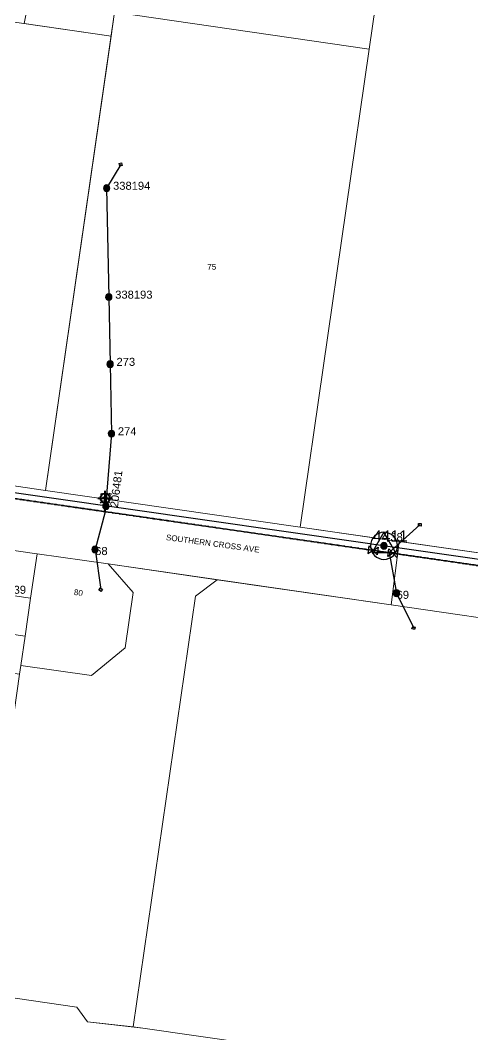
# Model space of a CAD drawing. Header units: metres. Extents: x 300545 to 301772, y 6244522 to 6246099.
# Drawn here: x 300820.8 to 300962.2, y 6244779.4 to 6245096.2 of the extents above; entities that cross this region are included whole.
import ezdxf
from ezdxf.enums import TextEntityAlignment as Align

# ---------------------------------------------------------------- set-up
doc = ezdxf.new("R2010")
doc.units = ezdxf.units.M
doc.linetypes.add('Cable Exist OH', pattern=[1, 1, 0])
doc.layers.get('0').update_dxf_attribs({"color": 6})
doc.layers.add('Cadastre Land Parcels_SP_EXT', color=9, linetype='Continuous', lineweight=5)
doc.layers.add('Cadastre Roads_SP_EXT', color=9, linetype='Continuous', lineweight=5)
for name, color, linetype in [('Equip_LV_EXT', 7, 'Continuous'), ('Equip_SP_SL_EXT', 7, 'Continuous'), ('Mains_HV_EXT', 7, 'Continuous'), ('Mains_LV_EXT', 7, 'Continuous'), ('Mains_SL_EXT', 7, 'Continuous'), ('OH_Details_SP_MISC', 7, 'Continuous'), ('Services_SP_EXT', 7, 'Continuous'), ('Sub_SP_TR_HV_LV_EXT', 7, 'Continuous'), ('SupportsOH_SP_TR_HV_LV_SL_EXT', 7, 'Continuous')]:
    doc.layers.add(name, color=color, linetype=linetype)
doc.styles.add('iecARIAL', font='arial.ttf', dxfattribs={"height": 2})
doc.styles.add('POLE_LABEL', font='arial.ttf')
doc.styles.get("Standard").update_dxf_attribs({"font": 'arial.ttf'})

# ---------------------------------------------------------------- blocks, each defined once
blk = doc.blocks.new('SUB_POLE_EXT')
blk.add_wipeout([(0, 4.22), (0.42, 4.2), (0.83, 4.14), (1.21, 4.05), (1.62, 3.9), (1.99, 3.72), (2.35, 3.51), (2.68, 3.26), (2.99, 2.99), (3.28, 2.66), (3.52, 2.34), (3.76, 1.92), (3.9, 1.62), (4.04, 1.23), (4.18, 0.63), (4.22, 0), (4.18, -0.61), (4.06, -1.15), (3.9, -1.62), (3.58, -2.24), (3.22, -2.73), (2.97, -3.01), (2.68, -3.26), (2.36, -3.5), (2, -3.72), (1.64, -3.89), (1.25, -4.03), (0.82, -4.14), (0.42, -4.2), (0, -4.22), (-0.41, -4.2), (-0.8, -4.15), (-1.21, -4.05), (-1.62, -3.9), (-1.99, -3.73), (-2.35, -3.51), (-2.68, -3.26), (-2.96, -3.02), (-3.23, -2.72), (-3.51, -2.35), (-3.71, -2.01), (-3.91, -1.6), (-4.05, -1.21), (-4.16, -0.76), (-4.22, -0.14), (-4.21, 0.39), (-4.14, 0.83), (-4.03, 1.27), (-3.9, 1.63), (-3.71, 2.02), (-3.5, 2.37), (-3.28, 2.67), (-2.99, 2.99), (-2.68, 3.27), (-2.33, 3.52), (-1.98, 3.73), (-1.63, 3.9), (-1.2, 4.05), (-0.78, 4.15), (-0.4, 4.21)])
blk.add_line((2.16, 0.48), (2.16, 0.48, 0))
blk.add_lwpolyline([(-4.22, 0, 1), (4.22, 0, 1)], format="xyb", close=True)
blk.add_lwpolyline([(2.14, 0.52), (0, 4.22), (-3.66, -2.11), (3.66, -2.11)], close=True)
for tag, height, flags, p in [('ASSET_NUM', 3.5, 8, (2, 2)), ('STREET_CODE', 0.2, 9, (1.5, 0)), ('CONSTRUCTED_VOLTAGE', 0.2, 9, (1.5, -0.2)), ('OPERATING_VOLTAGE', 0.2, 9, (1.5, -0.6)), ('OPERATED_BY', 0.2, 9, (1.5, -0.8)), ('ORIENTATION', 0.2, 9, (1.5, -1.2)), ('OWNED_BY', 0.2, 9, (1.5, -1.4)), ('SECONDARY_VOLTAGE', 0.2, 9, (1.5, -1.6)), ('STATE', 0.2, 9, (1.5, -1.8)), ('SUBSTATION_TYPE', 0.2, 9, (1.5, -2)), ('STREETNAME', 0.2, 9, (1.5, -2.8)), ('SUBURB', 0.2, 9, (1.5, -3)), ('NO_PHASES', 0.2, 9, (1.5, -0.4)), ('MAINTAINED_BY', 0.2, 9, (1.5, -1)), ('USAGE', 0.2, 9, (1.5, -2.2)), ('LEGEND', 0.2, 9, (1.5, -2.4)), ('LOCATION', 0.2, 9, (1.5, -2.6)), ('NOTES', 0.2, 9, (1.5, -3.2)), ('Z', 0.2, 1, (1.5, -3.4))]:
    blk.add_attdef(tag, text='', height=height, dxfattribs=dict(flags=flags)).set_placement(p, align=Align.MIDDLE_LEFT)
blk = doc.blocks.new('LV_OH_LINKS_DISTFUSE_EXT')
for p, q in [((0, 0), (0.96, 0)), ((3.84, 0), (4.8, 0))]:
    blk.add_line(p, q)
blk.add_lwpolyline([(3.84, -1.2), (3.84, 1.2), (0.96, -1.2), (0.96, 1.2)], close=True)
at = {"flags": 9}
for tag, p in [('ACTUAL_STATUS', (0, 0)), ('CONSTRUCTED_VOLTAGE', (0, -0.2)), ('OPERATING_VOLTAGE', (0, -0.6)), ('ORIENTATION', (0, -0.8)), ('OWNED_BY', (0, -1)), ('STATE', (0, -1.2)), ('SWITCH_TYPE', (0, -1.4)), ('NO_PHASES', (0, -0.4)), ('USAGE', (0, -1.6)), ('NOTES', (0, -1.8))]:
    blk.add_attdef(tag, text='', height=0.2, dxfattribs=at).set_placement(p, align=Align.MIDDLE_LEFT)
at = {"flags": 1}
blk.add_attdef('Z', (0, 0), '', height=0.2, dxfattribs=at)
blk = doc.blocks.new('SL_LANTERN_EXT')
at = {"lineweight": 40}
for p, q in [((0, 1.97), (0, 6.47)), ((-2.25, 4.22), (2.25, 4.22)), ((-1.46, 5.68), (-1.06, 5.28)), ((1.46, 5.68), (1.06, 5.28)), ((-1.46, 2.76), (-1.06, 3.16)), ((0, 0), (0, 2.72)), ((1.46, 2.76), (1.06, 3.16))]:
    blk.add_line(p, q, dxfattribs=at)
blk.add_circle((0, 4.22), 1.5, dxfattribs=at)
at = {"style": 'iecARIAL', "flags": 8}
blk.add_attdef('ASSET_NUM', (1.5, 1.5), '', height=2.5, dxfattribs=at)
for tag, p, height, flags in [('OPERATING_VOLTAGE', (0.98, -1.65), 0.2, 9), ('ORIENTATION', (0.98, -1.85), 0.2, 9), ('OWNED_BY', (0.98, -2.05), 0.2, 9), ('STATE', (0.98, -2.25), 0.2, 9), ('CONSTRUCTED_VOLTAGE', (0.98, -0.65), 0.2, 9), ('CONTROL_TYPE', (0.98, -0.85), 0.2, 9), ('LANTERN_PURPOSE', (0.98, -1.05), 0.2, 9), ('LANTERN_TYPE', (0.98, -1.25), 0.2, 9), ('NO_PHASES', (0.98, -1.45), 0.2, 9), ('USAGE', (0.98, -2.45), 0.2, 9), ('CEXIST', (0.98, -2.65), 0.2, 9), ('CNEW', (0.98, -2.85), 0.2, 9), ('CNUMBER', (0.98, -3.05), 0.2, 9), ('CREMOVE', (0.98, -3.25), 0.2, 9), ('LNUMBER', (2.18, -3.25), 2.5, 8), ('CREPLACE', (0.98, -3.45), 0.2, 9), ('LKINGHEIGHT', (0.98, -3.65), 0.2, 9), ('LBRACKET', (0.98, -3.85), 0.2, 9), ('LBRACKETVOCAB', (0.98, -4.05), 0.2, 9), ('LCATEGORY', (0.98, -4.25), 0.2, 9), ('LCHARGE1', (0.98, -4.45), 0.2, 9), ('LCHARGE1PERCENT', (0.98, -4.65), 0.2, 9), ('LCHARGE2', (0.98, -4.85), 0.2, 9), ('LCHARGE2PERCENT', (0.98, -5.05), 0.2, 9), ('LCHARGE3', (0.98, -5.25), 0.2, 9), ('LCHARGE3PERCENT', (0.98, -5.45), 0.2, 9), ('LEXIST', (0.98, -5.65), 0.2, 9), ('LLAMP', (0.98, -5.85), 0.2, 9), ('LLAMPVOCAB', (0.98, -6.05), 0.2, 9), ('LMAST', (0.98, -6.25), 0.2, 9), ('LMASTVOCAB', (0.98, -6.45), 0.2, 9), ('STREETNAME', (0.98, -9.25), 0.2, 9), ('SUBURB', (0.98, -9.45), 0.2, 1), ('LNEW', (0.98, -6.65), 0.2, 9), ('LANTNUMBER', (0.98, -6.85), 0.2, 9), ('LOUTREACH', (0.98, -7.25), 0.2, 9), ('LOUTREACHVOCAB', (0.98, -7.45), 0.2, 9), ('LRATECODE', (0.98, -7.65), 0.2, 9), ('LREMOVE', (0.98, -7.85), 0.2, 9), ('LREPLACE', (0.98, -8.05), 0.2, 9), ('LTYPE', (0.98, -8.25), 0.2, 9), ('LTYPEVOCAB', (0.98, -8.45), 0.2, 9), ('LEGEND', (0.98, -8.65), 0.2, 9), ('LOCATION', (0.98, -8.85), 0.2, 9), ('NOTES', (0.98, -9.05), 0.2, 9)]:
    blk.add_attdef(tag, p, '', height=height, dxfattribs=dict(flags=flags))
blk = doc.blocks.new('CCP_EXT')
blk.add_wipeout([(0, 0.57), (0.57, 0), (0, -0.57), (-0.57, 0)])
blk.add_lwpolyline([(-0.57, 0), (0, 0.57), (0.57, 0), (0, -0.57), (-0.57, 0)])
at = {"flags": 1}
blk.add_attdef('Z', (0, 0), '', height=0.2, dxfattribs=at)
at = {"flags": 9}
for tag, p in [('CCP_TYPE', (0, 0)), ('CONSTRUCTED_VOLTAGE', (0, -0.2)), ('OPERATING_VOLTAGE', (0, -0.6)), ('ORIENTATION', (0, -0.8)), ('OWNED_BY', (0, -1)), ('STATE', (0, -1.8)), ('NO_PHASES', (0, -0.4)), ('USAGE', (0, -1.2)), ('LEGEND', (0, -1.4)), ('LIFE_SUPPORT', (0, -1.6)), ('NOTES', (0, -2))]:
    blk.add_attdef(tag, text='', height=0.2, dxfattribs=at).set_placement(p, align=Align.MIDDLE_LEFT)
blk = doc.blocks.new('POLE_EXT')
blk.add_hatch(color=256).paths.add_polyline_path([(-1, 0, 1), (1, 0, 1)])
blk.add_lwpolyline([(-1, 0, 1), (1, 0, 1)], format="xyb", close=True)
for tag, height, flags, p in [('pNumber', 2.5, 8, (-17.84, 2.07)), ('OWNED_BY', 0.2, 9, (1.35, -0.4)), ('SPECIAL_USE', 0.2, 9, (1.35, -0.8)), ('STATE', 0.2, 9, (1.35, -1)), ('cLV', 0.2, 9, (1.35, -1.4)), ('hDepth', 0.2, 9, (1.35, -1.6)), ('hDia', 0.2, 9, (1.35, -1.8)), ('cHV', 0.2, 9, (1.35, -2)), ('PARENT', 0.2, 9, (1.35, -0.6)), ('USAGE', 0.2, 9, (1.35, -1.2)), ('LBRACKET', 0.2, 9, (1.35, -2.2)), ('LExisting', 0.2, 9, (1.35, -2.4)), ('LANTNUMBER', 0.2, 9, (1.35, -2.6)), ('LOther', 0.2, 9, (1.35, -2.8)), ('LRemove', 0.2, 9, (1.35, -3)), ('LEGEND', 0.2, 9, (1.35, -3.2)), ('cLinedev', 0.2, 9, (1.35, -3.4)), ('pExisting', 0.2, 9, (1.35, -3.8)), ('pFooting', 0.2, 9, (1.35, -4.4)), ('pNew', 0.2, 9, (1.35, -4.6)), ('pRelocate', 0.2, 9, (1.35, -5)), ('pRemove', 0.2, 9, (1.35, -5.2)), ('pReplace', 0.2, 9, (1.35, -5.4)), ('pStay', 0.2, 9, (1.35, -5.6)), ('pType', 0.2, 9, (1.35, -5.8)), ('cspan', 0.2, 9, (1.35, -6)), ('STREETNAME', 0.2, 9, (1.35, -6.2)), ('SUBURB', 0.2, 9, (1.35, -6.4)), ('LOCATION', 0.2, 9, (1.35, -3.6)), ('PFNUMBER', 0.2, 9, (1.35, -4)), ('NEWPFNUMBER', 0.2, 9, (1.35, -4.2)), ('OPERATED_BY', 0.2, 9, (1.36, -7.01)), ('NOTES', 0.2, 9, (1.35, -6.6)), ('MAINTAINED_BY', 0.2, 9, (1.36, -6.81))]:
    blk.add_attdef(tag, text='', height=height, dxfattribs=dict(flags=flags)).set_placement(p, align=Align.MIDDLE_LEFT)
at = {"style": 'POLE_LABEL'}
for tag, height, flags, p in [('ASSET_NUM', 2.5, 8, (2, 2)), ('STRUCTURE_PLANT_NUMBER', 0.2, 9, (1.35, 0.03)), ('STREET_CODE', 0.2, 9, (1.35, -0.2))]:
    blk.add_attdef(tag, text='', height=height, dxfattribs=dict(at, flags=flags)).set_placement(p, align=Align.MIDDLE_LEFT)
at = {"flags": 1}
blk.add_attdef('Z', (1.35, -7.33), '', height=0.2, dxfattribs=at)

msp = doc.modelspace()

# ---------------------------------------------------------------- linework, layer by layer
at = {"layer": 'Cadastre Land Parcels_SP_EXT', "linetype": 'Continuous'}
for points in [[(300951.53, 6245236.55), (300871.91, 6245248.11), (300850.27, 6245098.75), (300929.86, 6245087.24), (300951.53, 6245236.55)], [(300849.19, 6245091.24), (300798.81, 6245098.58), (300796.25, 6245101.97), (300769.86, 6245105.81), (300749.22, 6244960.98), (300774.42, 6244957.31), (300784.71, 6244955.81), (300792.27, 6244954.71), (300795.48, 6244954.24), (300828.67, 6244949.41), (300849.19, 6245091.24)], [(300826.07, 6244929.63), (300826.06, 6244929.64), (300793.77, 6244934.3), (300791.77, 6244920.44), (300824.07, 6244915.77), (300826.07, 6244929.63)], [(300853.66, 6244900.2), (300856.13, 6244917.56), (300848.29, 6244926.42), (300826.07, 6244929.63), (300824.07, 6244915.77), (300822.36, 6244903.9), (300821.03, 6244894.71), (300843.11, 6244891.57), (300853.66, 6244900.2)], [(300875.6, 6244916.41), (300882.39, 6244921.49), (300848.29, 6244926.42), (300856.13, 6244917.56), (300853.66, 6244900.2), (300843.11, 6244891.57), (300821.03, 6244894.71), (300820.64, 6244892.02), (300818.93, 6244880.14), (300817.21, 6244868.27), (300815.5, 6244856.39), (300813.78, 6244844.51), (300812.07, 6244832.63), (300807.73, 6244802.57), (300806.3, 6244792.67), (300838.46, 6244788.02), (300841.85, 6244783.49), (300856.16, 6244781.84), (300875.6, 6244916.41)], [(300985.36, 6244906.61), (300936.8, 6244913.63), (300882.39, 6244921.49), (300875.6, 6244916.41), (300856.16, 6244781.84), (300859.14, 6244781.49), (300945.36, 6244769.03), (300946.04, 6244773.89), (300965.78, 6244771.04), (300985.36, 6244906.61)], [(300824.07, 6244915.77), (300791.77, 6244920.44), (300790.05, 6244908.56), (300822.36, 6244903.9), (300824.07, 6244915.77)], [(300821.03, 6244894.71), (300822.36, 6244903.9), (300790.05, 6244908.56), (300788.34, 6244896.68), (300820.64, 6244892.02), (300821.03, 6244894.71)], [(300859.14, 6244781.49), (300841.85, 6244783.49), (300838.46, 6244788.02), (300806.3, 6244792.67), (300804.51, 6244780.3), (300802.72, 6244767.92), (300834.89, 6244763.27), (300839.42, 6244766.66), (300856.56, 6244763.67), (300942.77, 6244751.21), (300940.73, 6244737.06), (300945.81, 6244730.26), (301065.84, 6244712.91), (301112.39, 6244660.11), (301123.1, 6244734.3), (301043.36, 6244745.89), (301010.68, 6244750.51), (301003.25, 6244751.58), (300963.79, 6244757.27), (300965.78, 6244771.04), (300946.04, 6244773.89), (300945.36, 6244769.03), (300859.14, 6244781.49)]]:
    msp.add_lwpolyline(points, close=True, dxfattribs=at)
at = {"layer": 'Cadastre Roads_SP_EXT', "linetype": 'Continuous'}
msp.add_lwpolyline([(300850.27, 6245098.75), (300851.37, 6245106.3), (300824.98, 6245110.13), (300822.1, 6245095.19), (300849.19, 6245091.24), (300850.27, 6245098.75)], close=True, dxfattribs=at)
at = {"layer": 'Mains_LV_EXT', "linetype": 'Cable Exist OH'}
msp.add_lwpolyline([(300781.47, 6244952.26), (300847.36, 6244942.76)], dxfattribs=at)
at = {"layer": 'Mains_SL_EXT', "linetype": 'Cable Exist OH'}
msp.add_lwpolyline([(300847.36, 6244942.76), (300781.42, 6244952.27)], dxfattribs=at)

# ---------------------------------------------------------------- block references
at = {"layer": 'Equip_SP_SL_EXT'}
ref = msp.add_blockref('SL_LANTERN_EXT', (300847.36, 6244942.76), dxfattribs=at)
ref.add_attrib('ASSET_NUM', '206481', dxfattribs={"layer": '0', "height": 2.5, "rotation": 82.8373, "style": 'iecARIAL'}).set_placement((300848.86, 6244944.26), align=Align.TOP_LEFT)
at = {"layer": 'Sub_SP_TR_HV_LV_EXT'}
ref = msp.add_blockref('SUB_POLE_EXT', (300934.49, 6244932.09), dxfattribs=at)
ref.add_attrib('ASSET_NUM', '4411', dxfattribs={"layer": '0', "height": 3.5}).set_placement((300936.49, 6244932.34), align=Align.BOTTOM_CENTER)
at = {"layer": 'SupportsOH_SP_TR_HV_LV_SL_EXT'}
ref = msp.add_blockref('POLE_EXT', (300847.83, 6245043.79), dxfattribs=at)
ref.add_attrib('ASSET_NUM', '338194', dxfattribs={"layer": '0', "height": 2.5, "style": 'POLE_LABEL'}).set_placement((300849.83, 6245044.54), align=Align.MIDDLE_LEFT)
ref = msp.add_blockref('POLE_EXT', (300848.5, 6245009.79), dxfattribs=at)
ref.add_attrib('ASSET_NUM', '338193', dxfattribs={"layer": '0', "height": 2.5, "style": 'POLE_LABEL'}).set_placement((300850.5, 6245010.54), align=Align.MIDDLE_LEFT)
ref = msp.add_blockref('POLE_EXT', (300848.91, 6244988.8), dxfattribs=at)
ref.add_attrib('ASSET_NUM', '273', dxfattribs={"layer": '0', "height": 2.5, "style": 'POLE_LABEL'}).set_placement((300850.91, 6244989.55), align=Align.MIDDLE_LEFT)
ref = msp.add_blockref('POLE_EXT', (300849.33, 6244967.12), dxfattribs=at)
ref.add_attrib('ASSET_NUM', '274', dxfattribs={"layer": '0', "height": 2.5, "style": 'POLE_LABEL'}).set_placement((300851.33, 6244967.87), align=Align.MIDDLE_LEFT)
ref = msp.add_blockref('POLE_EXT', (300847.61, 6244944.5), dxfattribs=at)
ref.add_attrib('ASSET_NUM', '37', dxfattribs={"layer": '0', "height": 2.5, "rotation": 359.9954, "style": 'POLE_LABEL'}).set_placement((300849.61, 6244945.25), align=Align.BOTTOM_RIGHT)
ref = msp.add_blockref('POLE_EXT', (300844.19, 6244930.96), dxfattribs=at)
ref.add_attrib('ASSET_NUM', '68', dxfattribs={"layer": '0', "height": 2.5, "style": 'POLE_LABEL'}).set_placement((300846.19, 6244931.71), align=Align.TOP_CENTER)
ref = msp.add_blockref('POLE_EXT', (300817.72, 6244918.87), dxfattribs=at)
ref.add_attrib('ASSET_NUM', '339', dxfattribs={"layer": '0', "height": 2.5, "style": 'POLE_LABEL'}).set_placement((300819.72, 6244919.62), align=Align.TOP_CENTER)
ref = msp.add_blockref('POLE_EXT', (300938.4, 6244917.29), dxfattribs=at)
ref.add_attrib('ASSET_NUM', '69', dxfattribs={"layer": '0', "height": 2.5, "style": 'POLE_LABEL'}).set_placement((300940.4, 6244918.04), align=Align.TOP_CENTER)

# ---------------------------------------------------------------- texts
at = {"layer": 'Cadastre Land Parcels_SP_EXT'}
msp.add_text('75', height=1.8, dxfattribs=at).set_placement((300879.29, 6245018.33))
msp.add_text('80', height=1.8, rotation=352.1294, dxfattribs=at).set_placement((300837.5, 6244916.79))
at = {"layer": 'Cadastre Roads_SP_EXT'}
msp.add_text('SOUTHERN CROSS AVE', height=1.8, rotation=352.2695, dxfattribs=at).set_placement((300866.28, 6244933.91))

# ---------------------------------------------------------------- next in the draw order: linework, layer by layer
at = {"layer": 'Cadastre Land Parcels_SP_EXT', "linetype": 'Continuous'}
for points in [[(301031.15, 6245224.95), (300951.53, 6245236.55), (300929.86, 6245087.24), (300908.33, 6244937.91), (300987.99, 6244926.42), (301009.53, 6245075.71), (301031.15, 6245224.95)], [(300929.86, 6245087.24), (300850.27, 6245098.75), (300828.67, 6244949.41), (300908.33, 6244937.91), (300929.86, 6245087.24)]]:
    msp.add_lwpolyline(points, close=True, dxfattribs=at)
at = {"layer": 'Mains_HV_EXT', "linetype": 'Cable Exist OH'}
for points in [[(300934.22, 6244930.22), (300781.44, 6244952.27)], [(300999.63, 6244920.81), (300934.22, 6244930.22)]]:
    msp.add_lwpolyline(points, dxfattribs=at)
at = {"layer": 'Mains_LV_EXT', "linetype": 'Cable Exist OH'}
for points in [[(300847.36, 6244942.76), (300934.22, 6244930.22)], [(300936.14, 6244929.95), (300934.22, 6244930.22)], [(300936.14, 6244929.91), (300999.49, 6244920.81)]]:
    msp.add_lwpolyline(points, dxfattribs=at)

# ---------------------------------------------------------------- next in the draw order: block references
at = {"layer": 'Equip_LV_EXT'}
for p, rotation in [((300933.45, 6244930.33), 171.7863342211614), ((300934.95, 6244930.12), 351.7937084929483)]:
    msp.add_blockref('LV_OH_LINKS_DISTFUSE_EXT', p, dxfattribs=dict(at, rotation=rotation))
at = {"layer": 'Services_SP_EXT'}
for p, rotation in [((300845.96, 6244918.42), 98.04686589934354), ((300943.77, 6244906.43), 116.3101990971124)]:
    msp.add_blockref('CCP_EXT', p, dxfattribs=dict(at, rotation=rotation))
at = {"layer": 'SupportsOH_SP_TR_HV_LV_SL_EXT'}
ref = msp.add_blockref('POLE_EXT', (300934.49, 6244932.09), dxfattribs=at)
ref.add_attrib('ASSET_NUM', '38', dxfattribs={"layer": '0', "height": 2.5, "style": 'POLE_LABEL'}).set_placement((300936.49, 6244932.84), align=Align.BOTTOM_LEFT)

# ---------------------------------------------------------------- next in the draw order: linework, layer by layer
at = {"layer": 'Cadastre Roads_SP_EXT', "linetype": 'Continuous'}
for points in [[(300939.29, 6244933.44), (300908.33, 6244937.91), (300828.67, 6244949.41), (300795.48, 6244954.24), (300793.77, 6244934.3), (300826.06, 6244929.64), (300826.07, 6244929.63), (300848.29, 6244926.42), (300936.8, 6244913.63), (300939.29, 6244933.44)], [(301018.31, 6244922.05), (300987.99, 6244926.42), (300939.29, 6244933.44), (300936.8, 6244913.63), (300985.36, 6244906.61), (301016.19, 6244902.15), (301018.31, 6244922.05)]]:
    msp.add_lwpolyline(points, close=True, dxfattribs=at)
at = {"layer": 'Services_SP_EXT'}
for points in [[(300847.36, 6244942.76), (300844.19, 6244930.96), (300845.96, 6244918.42)], [(300936.09, 6244929.99), (300938.4, 6244917.29), (300943.8, 6244906.38)]]:
    msp.add_lwpolyline(points, dxfattribs=at)

# ---------------------------------------------------------------- next in the draw order: block references
for p, rotation in [((300852.23, 6245051.17), 239.2116533846458), ((300945.71, 6244938.69), 222.125762211598)]:
    msp.add_blockref('CCP_EXT', p, dxfattribs=dict(at, rotation=rotation))

# ---------------------------------------------------------------- next in the draw order: linework, layer by layer
at = {"layer": 'Mains_SL_EXT', "linetype": 'Cable Exist OH'}
msp.add_lwpolyline([(300999.47, 6244920.81), (300934.22, 6244930.22), (300847.36, 6244942.76)], dxfattribs=at)
at = {"layer": 'OH_Details_SP_MISC', "color": 7, "linetype": 'Continuous', "flags": 128}
msp.add_lwpolyline([(300999.8, 6244922.75), (300781.79, 6244953.9)], dxfattribs=at)
at = {"layer": 'Services_SP_EXT'}
for points in [[(300852.23, 6245051.17), (300847.83, 6245043.79), (300848.5, 6245009.79), (300848.91, 6244988.8), (300849.33, 6244967.12), (300847.36, 6244942.76)], [(300945.71, 6244938.69), (300936.09, 6244929.99)]]:
    msp.add_lwpolyline(points, dxfattribs=at)

doc.saveas('drawing.dxf')
